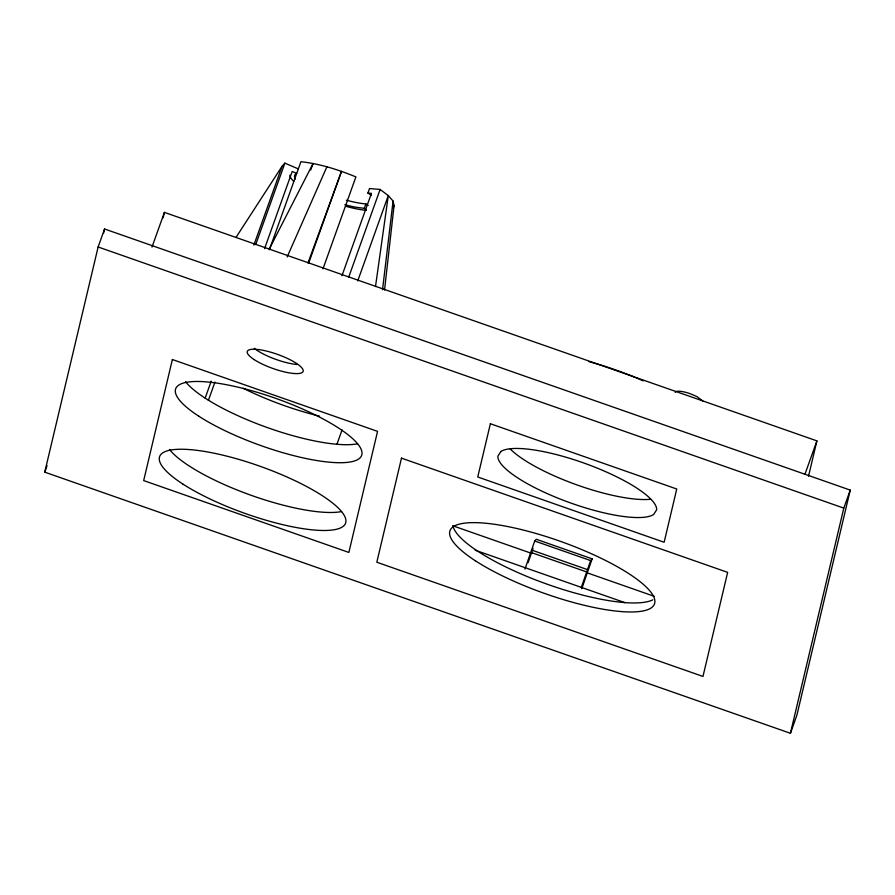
<?xml version="1.0" encoding="UTF-8"?>
<svg xmlns="http://www.w3.org/2000/svg" width="895" height="895" viewBox="0 0 895 895"><rect width="100%" height="100%" fill="white"/><g stroke="black" fill="none" stroke-linecap="round" stroke-linejoin="round"><path stroke-width="1.34" d="M384.537 290.069L394.068 205.481L393.062 201.039L388.296 195.58L380.106 189.449L369.523 188.543L367.912 193.051A44.403 11.12 19.7 0 1 371.268 195.39M382.534 289.711L393.062 201.039M375.508 286.534L388.296 195.58L357.731 280.918M44.75 472.157L98.126 246.986L104.57 228.986L850.25 490.102L796.874 715.273L790.43 733.285L44.75 472.157L47.055 465.724M103.607 233.047L104.57 228.986M163.125 217.821L164.411 212.383L816.9 440.877L808.532 476.174M524.94 569.142L534.718 541.005L536.228 539.26L592.143 558.838L581.761 588.72M581.314 587.444L590.633 560.583L592.143 558.838M790.43 733.285L843.806 508.114L850.25 490.102M528.106 562.653L533.062 548.355M151.982 247.109L164.411 212.383M253.878 245.04L282.082 166.257L284.878 163.159L298.281 168.875M255.735 244.57L284.878 163.159M205.145 398.13L211.22 381.169M208.401 400.356L214.945 382.087M264.562 248.653L292.195 171.482L296.67 173.384A44.403 11.12 19.7 0 0 295.328 179.011M269.429 249.683L300.921 161.715C319.929 163.796 338.276 169.658 355.897 176.897L322.994 268.802M310.71 170.039L313.071 163.472L269.25 249.078M308.618 263.231L341.521 171.325L307.992 262.94M366.357 209.754L364.299 208.345L365.876 203.937A44.403 11.12 19.7 0 1 346.432 200.178M341.935 275.761L371.436 193.354L367.912 193.051M348.614 277.416L380.106 189.449M393.129 208.099L394.068 205.481M336.934 444.278L342.069 429.924M804.929 474.316L816.9 440.877M287.161 256.966L326.91 166.75M236.034 237.354L282.082 166.257M364.299 208.345L355.181 207.125A44.403 11.12 19.7 0 1 344.821 204.675M98.126 246.986L843.806 508.114M534.718 541.005L590.633 560.583M531.496 550.011L587.411 569.589M530.925 552.428L586.84 572.006M452.736 525.757L531.775 553.434M587.109 572.811L654.29 596.338M475.156 550.19L625.057 602.682M365.876 203.937L368.214 205.458M702.933 401.083L696.948 396.597L690.067 393.666A14.812 3.714 19.7 0 0 675.233 392.402M652.802 599.84A108.608 27.197 19.7 0 1 542.459 582.5A108.608 27.197 19.7 0 1 453.038 526.193M341.543 511.571A98.774 24.736 19.7 0 1 249.716 494.79A98.774 24.736 19.7 0 1 169.491 449.469M357.597 443.797A98.774 24.736 19.7 0 1 265.781 427.016A98.774 24.736 19.7 0 1 185.556 381.695M650.743 499.242A83.996 21.032 19.7 0 1 576.223 484.654A83.996 21.032 19.7 0 1 509.87 448.608M588.899 361.625A94.959 23.773 19.7 0 1 634.096 376.974M635.416 377.511A94.959 23.773 19.7 0 1 643.236 380.89M296.995 364.489A29.636 7.417 19.7 0 1 254.236 348.323M366.234 210.359A49.393 12.362 19.7 0 1 345.75 206.286M293.649 181.327A49.393 12.362 19.7 0 1 289.801 175.163M319.571 416.186A98.774 24.736 19.7 0 1 243.127 388.217M172.377 359.522L143.681 480.581L348.86 552.439L377.556 431.368L172.377 359.522M401.486 458.15L376.817 562.228L702.978 676.441L727.646 572.364L401.486 458.15M490.382 423.738L477.751 476.99L664.135 542.258L676.754 489.006L490.382 423.738M500.898 451.483L497.866 456.215A83.996 21.032 19.7 0 0 565.64 501.144A83.996 21.032 19.7 0 0 653.618 514.524L656.65 509.781A83.996 21.032 19.7 0 0 588.865 464.852A83.996 21.032 19.7 0 0 500.898 451.483M182.636 483.904A98.774 24.736 19.7 0 0 341.107 527.647A98.774 24.736 19.7 0 0 234.009 458.039A98.774 24.736 19.7 0 0 182.636 483.904M198.69 416.13A98.774 24.736 19.7 0 0 357.172 459.885A98.774 24.736 19.7 0 0 250.063 390.265A98.774 24.736 19.7 0 0 198.69 416.13M254.236 359.645A29.636 7.417 19.7 0 0 301.772 372.767A29.636 7.417 19.7 0 0 269.641 351.88A29.636 7.417 19.7 0 0 254.236 359.645M475.312 560.74A108.608 27.197 19.7 0 0 649.58 608.846A108.608 27.197 19.7 0 0 531.798 532.301A108.608 27.197 19.7 0 0 475.312 560.74"/></g></svg>
